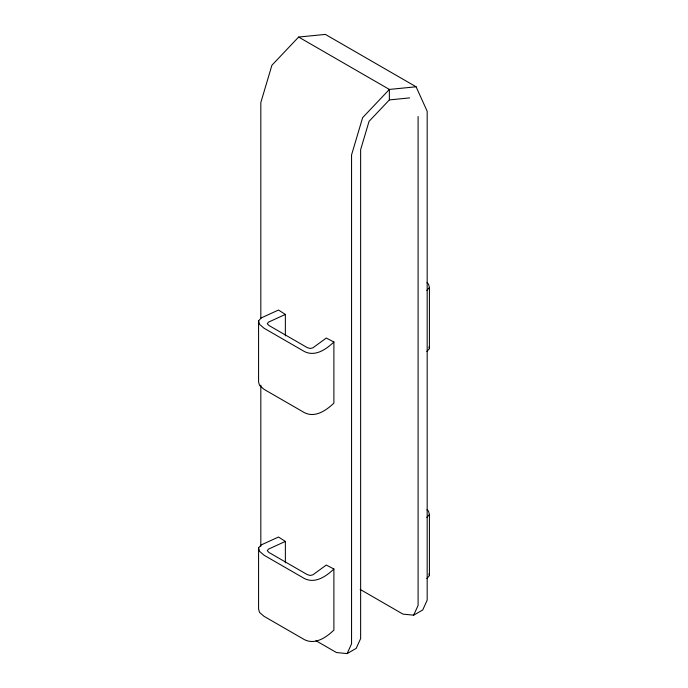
<?xml version="1.0" encoding="UTF-8"?>
<svg xmlns="http://www.w3.org/2000/svg" width="688" height="688" viewBox="0 0 688 688"><rect width="100%" height="100%" fill="white"/><g stroke="black" fill="none" stroke-linecap="round" stroke-linejoin="round"><path stroke-width="1.03" d="M426.87 578.531L429.424 575.589L429.424 514.478L428.461 511.072L426.956 509.765M426.87 351.542L429.424 348.601L429.424 287.489L428.461 284.075L426.956 282.777M315.964 640.717L336.441 652.542L347.13 653.6L351.559 643.813L351.559 154.903L362.636 117.648L389.365 89.431L416.094 86.783L427.171 111.258L427.171 600.16L422.742 609.946L413.669 615.184L402.97 614.126L360.168 589.418M413.669 615.184L418.098 605.397L418.098 116.496M285.365 314.425L268.406 322.173L267.297 323.747L268.87 325.441L307.201 347.578L310.142 348.481L312.868 347.844L326.284 338.049L333.895 342.013L333.895 403.125C325.467 411.14 313.719 418.975 302.385 411.476L264.046 389.339L259.539 385.426L258.576 382.021L258.576 320.909L261.13 317.968L278.502 310.03L285.365 314.425L285.365 335.873M426.87 290.431L429.424 287.489M285.365 541.422L268.406 549.162L267.297 550.735L268.87 552.43L307.201 574.566L310.142 575.478L312.868 574.833L326.284 565.037L333.895 569.002L333.895 630.113C325.467 638.137 313.719 645.972 302.385 638.464L264.046 616.328L259.539 612.423L258.576 609.009L258.576 547.897L261.13 544.956L278.502 537.027L285.365 541.422L285.365 562.861M426.87 517.419L429.424 514.478M416.094 86.783L325.364 34.4L298.635 37.049L271.906 65.265L260.829 102.529L260.829 318.501M409.678 97.894L389.365 99.906L369.052 121.355L360.632 149.666L360.632 638.576L356.203 648.363L347.13 653.6M333.895 342.013C325.467 350.029 313.719 357.863 302.385 350.364L264.046 328.228L259.539 324.315L258.576 320.909M333.895 569.002C325.467 577.017 313.719 584.86 302.385 577.352L264.046 555.216L259.539 551.312L258.576 547.897M298.635 37.049L389.365 89.431L389.365 99.906M428.942 346.898L429.424 348.601M428.942 573.887L429.424 575.589M260.829 385.125L260.829 546.298"/></g></svg>
